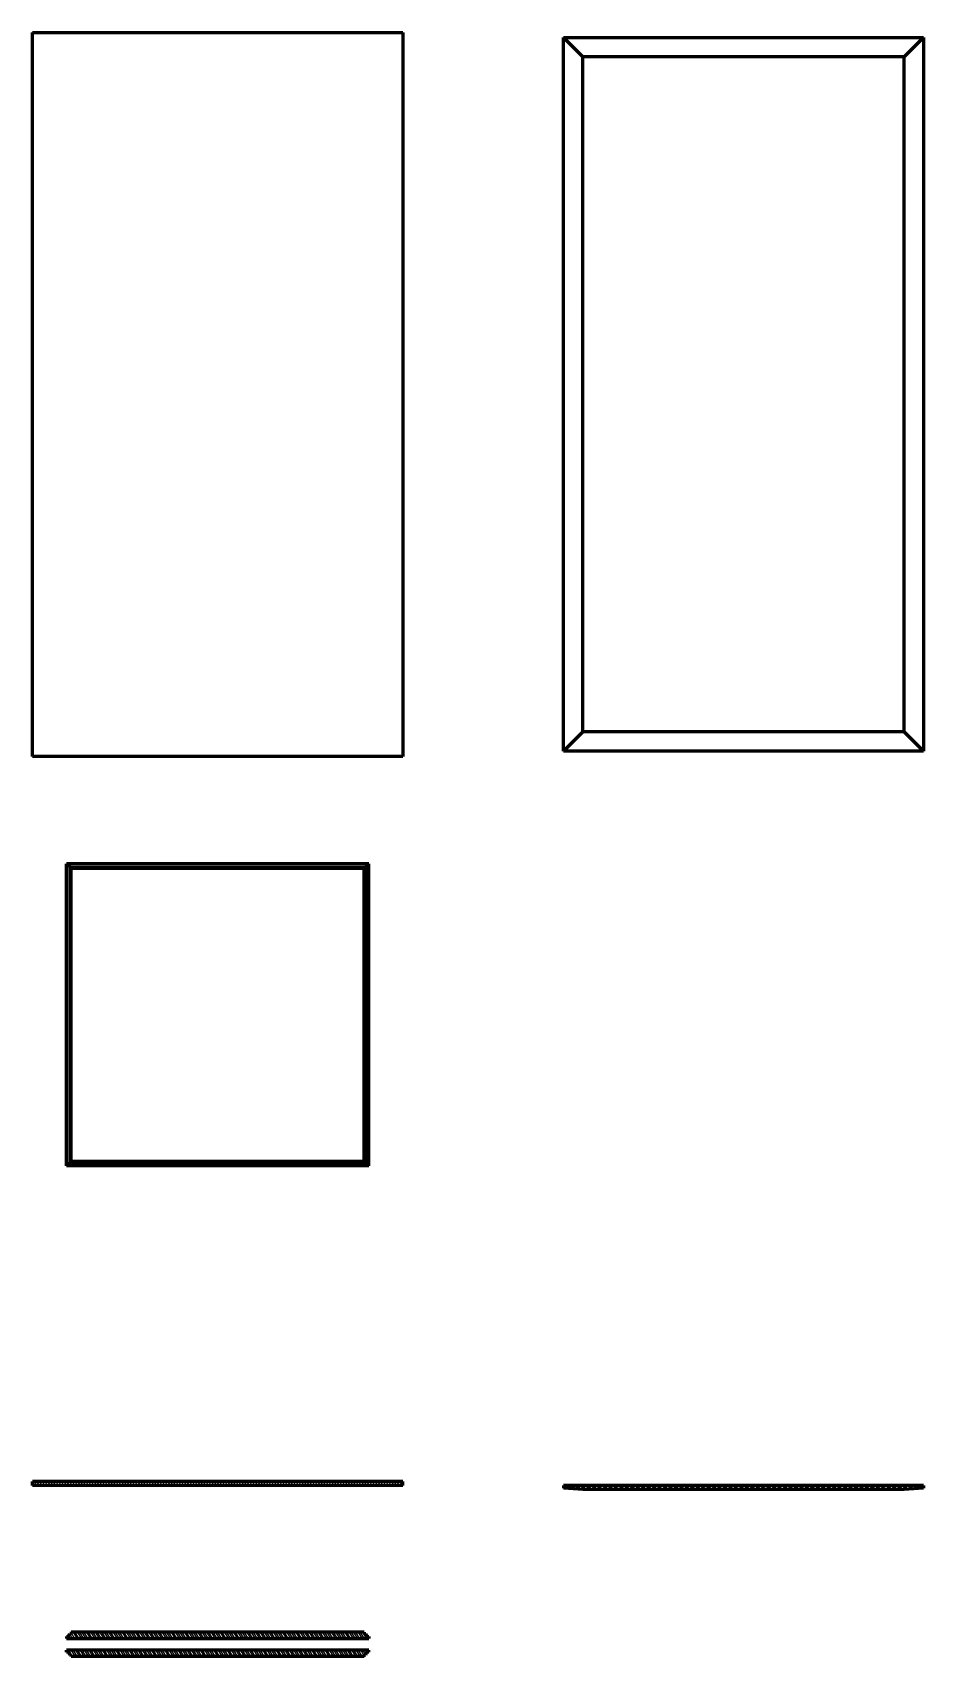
# Model space of a CAD drawing. Header units: inches. Extents: x -4554 to 14101, y -13650 to 2449.
# Drawn here: x 7256 to 8642, y -13338 to -10812 of the extents above; entities that cross this region are included whole.
import ezdxf

# ---------------------------------------------------------------- set-up
doc = ezdxf.new("R2010")
doc.units = ezdxf.units.IN
doc.layers.add('Слой1', color=7, linetype='Continuous')

# ---------------------------------------------------------------- blocks, each defined once
blk = doc.blocks.new('*B310')
at = {"layer": 'Слой1', "linetype": 'Continuous'}
for p, q in [((7309.3, -13307), (7311, -13310)), ((7314.5, -13310), (7312.1, -13305.9)), ((7313.9, -13303), (7317.9, -13310)), ((7321.4, -13310), (7316, -13300.7)), ((7319.1, -13300), (7324.9, -13310)), ((7328.3, -13310), (7322.5, -13300)), ((7326, -13300), (7331.8, -13310)), ((7335.2, -13310), (7329.5, -13300)), ((7332.9, -13300), (7338.7, -13310)), ((7342.2, -13310), (7336.4, -13300)), ((7339.9, -13300), (7345.6, -13310)), ((7349.1, -13310), (7343.3, -13300)), ((7346.8, -13300), (7352.6, -13310)), ((7356, -13310), (7350.3, -13300)), ((7353.7, -13300), (7359.5, -13310)), ((7363, -13310), (7357.2, -13300)), ((7360.7, -13300), (7366.4, -13310)), ((7369.9, -13310), (7364.1, -13300)), ((7367.6, -13300), (7373.4, -13310)), ((7376.8, -13310), (7371, -13300)), ((7374.5, -13300), (7380.3, -13310)), ((7383.7, -13310), (7378, -13300)), ((7381.4, -13300), (7387.2, -13310)), ((7390.7, -13310), (7384.9, -13300)), ((7388.4, -13300), (7394.1, -13310)), ((7397.6, -13310), (7391.8, -13300)), ((7395.3, -13300), (7401.1, -13310)), ((7404.5, -13310), (7398.8, -13300)), ((7402.2, -13300), (7408, -13310)), ((7411.5, -13310), (7405.7, -13300)), ((7409.1, -13300), (7414.9, -13310)), ((7418.4, -13310), (7412.6, -13300)), ((7416.1, -13300), (7421.9, -13310)), ((7425.3, -13310), (7419.5, -13300)), ((7423, -13300), (7428.8, -13310)), ((7432.2, -13310), (7426.5, -13300)), ((7429.9, -13300), (7435.7, -13310)), ((7439.2, -13310), (7433.4, -13300)), ((7436.9, -13300), (7442.6, -13310)), ((7446.1, -13310), (7440.3, -13300)), ((7443.8, -13300), (7449.6, -13310)), ((7453, -13310), (7447.3, -13300)), ((7450.7, -13300), (7456.5, -13310)), ((7460, -13310), (7454.2, -13300)), ((7457.6, -13300), (7463.4, -13310)), ((7466.9, -13310), (7461.1, -13300)), ((7464.6, -13300), (7470.3, -13310)), ((7473.8, -13310), (7468, -13300)), ((7471.5, -13300), (7477.3, -13310)), ((7480.7, -13310), (7475, -13300)), ((7478.4, -13300), (7484.2, -13310)), ((7487.7, -13310), (7481.9, -13300)), ((7485.4, -13300), (7491.1, -13310)), ((7494.6, -13310), (7488.8, -13300)), ((7492.3, -13300), (7498.1, -13310)), ((7501.5, -13310), (7495.8, -13300)), ((7499.2, -13300), (7505, -13310)), ((7508.5, -13310), (7502.7, -13300)), ((7506.1, -13300), (7511.9, -13310)), ((7515.4, -13310), (7509.6, -13300)), ((7513.1, -13300), (7518.8, -13310)), ((7522.3, -13310), (7516.5, -13300)), ((7520, -13300), (7525.8, -13310)), ((7529.2, -13310), (7523.5, -13300)), ((7526.9, -13300), (7532.7, -13310)), ((7536.2, -13310), (7530.4, -13300)), ((7533.9, -13300), (7539.6, -13310)), ((7543.1, -13310), (7537.3, -13300)), ((7540.8, -13300), (7546.6, -13310)), ((7550, -13310), (7544.2, -13300)), ((7547.7, -13300), (7553.5, -13310)), ((7557, -13310), (7551.2, -13300)), ((7554.6, -13300), (7560.4, -13310)), ((7563.9, -13310), (7558.1, -13300)), ((7561.6, -13300), (7567.3, -13310)), ((7570.8, -13310), (7565, -13300)), ((7568.5, -13300), (7574.3, -13310)), ((7577.7, -13310), (7572, -13300)), ((7575.4, -13300), (7581.2, -13310)), ((7584.7, -13310), (7578.9, -13300)), ((7582.4, -13300), (7588.1, -13310)), ((7591.6, -13310), (7585.8, -13300)), ((7589.3, -13300), (7595.1, -13310)), ((7598.5, -13310), (7592.7, -13300)), ((7596.2, -13300), (7602, -13310)), ((7605.4, -13310), (7599.7, -13300)), ((7603.1, -13300), (7608.9, -13310)), ((7612.4, -13310), (7606.6, -13300)), ((7610.1, -13300), (7615.8, -13310)), ((7619.3, -13310), (7613.5, -13300)), ((7617, -13300), (7622.8, -13310)), ((7626.2, -13310), (7620.5, -13300)), ((7623.9, -13300), (7629.7, -13310)), ((7633.2, -13310), (7627.4, -13300)), ((7630.9, -13300), (7636.6, -13310)), ((7640.1, -13310), (7634.3, -13300)), ((7637.8, -13300), (7643.6, -13310)), ((7647, -13310), (7641.2, -13300)), ((7644.7, -13300), (7650.5, -13310)), ((7653.9, -13310), (7648.2, -13300)), ((7651.6, -13300), (7657.4, -13310)), ((7660.9, -13310), (7655.1, -13300)), ((7658.6, -13300), (7664.3, -13310)), ((7667.8, -13310), (7662, -13300)), ((7665.5, -13300), (7671.3, -13310)), ((7674.7, -13310), (7669, -13300)), ((7672.4, -13300), (7678.2, -13310)), ((7681.7, -13310), (7675.9, -13300)), ((7679.3, -13300), (7685.1, -13310)), ((7688.6, -13310), (7682.8, -13300)), ((7686.3, -13300), (7692.1, -13310)), ((7695.5, -13310), (7689.7, -13300)), ((7693.2, -13300), (7699, -13310)), ((7702.4, -13310), (7696.7, -13300)), ((7700.1, -13300), (7705.9, -13310)), ((7709.4, -13310), (7703.6, -13300)), ((7707.1, -13300), (7712.8, -13310)), ((7716.3, -13310), (7710.5, -13300)), ((7714, -13300), (7719.8, -13310)), ((7723.2, -13310), (7717.5, -13300)), ((7720.9, -13300), (7726.7, -13310)), ((7730.2, -13310), (7724.4, -13300)), ((7727.8, -13300), (7733.6, -13310)), ((7737.1, -13310), (7731.3, -13300)), ((7734.8, -13300), (7740.5, -13310)), ((7744, -13310), (7738.2, -13300)), ((7741.7, -13300), (7747.5, -13310)), ((7750.9, -13310), (7745.2, -13300)), ((7748.6, -13300), (7754.4, -13310)), ((7757.9, -13310), (7752.1, -13300)), ((7755.6, -13300), (7761.3, -13310)), ((7764.8, -13310), (7759, -13300)), ((7762.5, -13300), (7768.3, -13310)), ((7771.7, -13310), (7766, -13300)), ((7769.4, -13300), (7775.2, -13310)), ((7778.7, -13310), (7776.6, -13306.4))]:
    blk.add_line(p, q, dxfattribs=at)
blk = doc.blocks.new('*B311')
at = {"layer": 'Слой1', "linetype": 'Continuous'}
for p, q in [((7309.3, -13328), (7311.3, -13331.6)), ((7318.5, -13338), (7312.7, -13328)), ((7316.2, -13328), (7322, -13338)), ((7325.4, -13338), (7319.7, -13328)), ((7323.1, -13328), (7328.9, -13338)), ((7332.4, -13338), (7326.6, -13328)), ((7330.1, -13328), (7335.8, -13338)), ((7339.3, -13338), (7333.5, -13328)), ((7337, -13328), (7342.8, -13338)), ((7346.2, -13338), (7340.4, -13328)), ((7343.9, -13328), (7349.7, -13338)), ((7353.1, -13338), (7347.4, -13328)), ((7350.8, -13328), (7356.6, -13338)), ((7360.1, -13338), (7354.3, -13328)), ((7357.8, -13328), (7363.5, -13338)), ((7367, -13338), (7361.2, -13328)), ((7364.7, -13328), (7370.5, -13338)), ((7373.9, -13338), (7368.2, -13328)), ((7371.6, -13328), (7377.4, -13338)), ((7380.9, -13338), (7375.1, -13328)), ((7378.5, -13328), (7384.3, -13338)), ((7387.8, -13338), (7382, -13328)), ((7385.5, -13328), (7391.3, -13338)), ((7394.7, -13338), (7388.9, -13328)), ((7392.4, -13328), (7398.2, -13338)), ((7401.6, -13338), (7395.9, -13328)), ((7399.3, -13328), (7405.1, -13338)), ((7408.6, -13338), (7402.8, -13328)), ((7406.3, -13328), (7412, -13338)), ((7415.5, -13338), (7409.7, -13328)), ((7413.2, -13328), (7419, -13338)), ((7422.4, -13338), (7416.7, -13328)), ((7420.1, -13328), (7425.9, -13338)), ((7429.4, -13338), (7423.6, -13328)), ((7427, -13328), (7432.8, -13338)), ((7436.3, -13338), (7430.5, -13328)), ((7434, -13328), (7439.7, -13338)), ((7443.2, -13338), (7437.4, -13328)), ((7440.9, -13328), (7446.7, -13338)), ((7450.1, -13338), (7444.4, -13328)), ((7447.8, -13328), (7453.6, -13338)), ((7457.1, -13338), (7451.3, -13328)), ((7454.8, -13328), (7460.5, -13338)), ((7464, -13338), (7458.2, -13328)), ((7461.7, -13328), (7467.5, -13338)), ((7470.9, -13338), (7465.2, -13328)), ((7468.6, -13328), (7474.4, -13338)), ((7477.9, -13338), (7472.1, -13328)), ((7475.5, -13328), (7481.3, -13338)), ((7484.8, -13338), (7479, -13328)), ((7482.5, -13328), (7488.2, -13338)), ((7491.7, -13338), (7485.9, -13328)), ((7489.4, -13328), (7495.2, -13338)), ((7498.6, -13338), (7492.9, -13328)), ((7496.3, -13328), (7502.1, -13338)), ((7505.6, -13338), (7499.8, -13328)), ((7503.3, -13328), (7509, -13338)), ((7512.5, -13338), (7506.7, -13328)), ((7510.2, -13328), (7516, -13338)), ((7519.4, -13338), (7513.6, -13328)), ((7517.1, -13328), (7522.9, -13338)), ((7526.4, -13338), (7520.6, -13328)), ((7524, -13328), (7529.8, -13338)), ((7533.3, -13338), (7527.5, -13328)), ((7531, -13328), (7536.7, -13338)), ((7540.2, -13338), (7534.4, -13328)), ((7537.9, -13328), (7543.7, -13338)), ((7547.1, -13338), (7541.4, -13328)), ((7544.8, -13328), (7550.6, -13338)), ((7554.1, -13338), (7548.3, -13328)), ((7551.8, -13328), (7557.5, -13338)), ((7561, -13338), (7555.2, -13328)), ((7558.7, -13328), (7564.5, -13338)), ((7567.9, -13338), (7562.1, -13328)), ((7565.6, -13328), (7571.4, -13338)), ((7574.8, -13338), (7569.1, -13328)), ((7572.5, -13328), (7578.3, -13338)), ((7581.8, -13338), (7576, -13328)), ((7579.5, -13328), (7585.2, -13338)), ((7588.7, -13338), (7582.9, -13328)), ((7586.4, -13328), (7592.2, -13338)), ((7595.6, -13338), (7589.9, -13328)), ((7593.3, -13328), (7599.1, -13338)), ((7602.6, -13338), (7596.8, -13328)), ((7600.3, -13328), (7606, -13338)), ((7609.5, -13338), (7603.7, -13328)), ((7607.2, -13328), (7613, -13338)), ((7616.4, -13338), (7610.6, -13328)), ((7614.1, -13328), (7619.9, -13338)), ((7623.3, -13338), (7617.6, -13328)), ((7621, -13328), (7626.8, -13338)), ((7630.3, -13338), (7624.5, -13328)), ((7628, -13328), (7633.7, -13338)), ((7637.2, -13338), (7631.4, -13328)), ((7634.9, -13328), (7640.7, -13338)), ((7644.1, -13338), (7638.4, -13328)), ((7641.8, -13328), (7647.6, -13338)), ((7651.1, -13338), (7645.3, -13328)), ((7648.7, -13328), (7654.5, -13338)), ((7658, -13338), (7652.2, -13328)), ((7655.7, -13328), (7661.5, -13338)), ((7664.9, -13338), (7659.1, -13328)), ((7662.6, -13328), (7668.4, -13338)), ((7671.8, -13338), (7666.1, -13328)), ((7669.5, -13328), (7675.3, -13338)), ((7678.8, -13338), (7673, -13328)), ((7676.5, -13328), (7682.2, -13338)), ((7685.7, -13338), (7679.9, -13328)), ((7683.4, -13328), (7689.2, -13338)), ((7692.6, -13338), (7686.9, -13328)), ((7690.3, -13328), (7696.1, -13338)), ((7699.6, -13338), (7693.8, -13328)), ((7697.2, -13328), (7703, -13338)), ((7706.5, -13338), (7700.7, -13328)), ((7704.2, -13328), (7709.9, -13338)), ((7713.4, -13338), (7707.6, -13328)), ((7711.1, -13328), (7716.9, -13338)), ((7720.3, -13338), (7714.6, -13328)), ((7718, -13328), (7723.8, -13338)), ((7727.3, -13338), (7721.5, -13328)), ((7725, -13328), (7730.7, -13338)), ((7734.2, -13338), (7728.4, -13328)), ((7731.9, -13328), (7737.7, -13338)), ((7741.1, -13338), (7735.4, -13328)), ((7738.8, -13328), (7744.6, -13338)), ((7748.1, -13338), (7742.3, -13328)), ((7745.7, -13328), (7751.5, -13338)), ((7755, -13338), (7749.2, -13328)), ((7752.7, -13328), (7758.4, -13338)), ((7761.9, -13338), (7756.1, -13328)), ((7759.6, -13328), (7765.4, -13338)), ((7768.8, -13338), (7763.1, -13328)), ((7766.5, -13328), (7772, -13337.4)), ((7774.1, -13335.1), (7770, -13328)), ((7773.5, -13328), (7775.8, -13332.1)), ((7778.7, -13331), (7776.9, -13328))]:
    blk.add_line(p, q, dxfattribs=at)
blk = doc.blocks.new('*B312')
at = {"layer": 'Слой1', "linetype": 'Continuous'}
for p, q in [((7256, -13068.9), (7258.9, -13066)), ((7263.1, -13066), (7257.1, -13072)), ((7261.4, -13072), (7267.4, -13066)), ((7271.6, -13066), (7265.6, -13072)), ((7269.9, -13072), (7275.9, -13066)), ((7280.1, -13066), (7274.1, -13072)), ((7278.3, -13072), (7284.3, -13066)), ((7288.6, -13066), (7282.6, -13072)), ((7286.8, -13072), (7292.8, -13066)), ((7297.1, -13066), (7291.1, -13072)), ((7295.3, -13072), (7301.3, -13066)), ((7305.5, -13066), (7299.5, -13072)), ((7303.8, -13072), (7309.8, -13066)), ((7314, -13066), (7308, -13072)), ((7312.3, -13072), (7318.3, -13066)), ((7322.5, -13066), (7316.5, -13072)), ((7320.8, -13072), (7326.8, -13066)), ((7331, -13066), (7325, -13072)), ((7329.2, -13072), (7335.2, -13066)), ((7339.5, -13066), (7333.5, -13072)), ((7337.7, -13072), (7343.7, -13066)), ((7348, -13066), (7342, -13072)), ((7346.2, -13072), (7352.2, -13066)), ((7356.5, -13066), (7350.5, -13072)), ((7354.7, -13072), (7360.7, -13066)), ((7364.9, -13066), (7358.9, -13072)), ((7363.2, -13072), (7369.2, -13066)), ((7373.4, -13066), (7367.4, -13072)), ((7371.7, -13072), (7377.7, -13066)), ((7381.9, -13066), (7375.9, -13072)), ((7380.2, -13072), (7386.2, -13066)), ((7390.4, -13066), (7384.4, -13072)), ((7388.6, -13072), (7394.6, -13066)), ((7398.9, -13066), (7392.9, -13072)), ((7397.1, -13072), (7403.1, -13066)), ((7407.4, -13066), (7401.4, -13072)), ((7405.6, -13072), (7411.6, -13066)), ((7415.9, -13066), (7409.9, -13072)), ((7414.1, -13072), (7420.1, -13066)), ((7424.3, -13066), (7418.3, -13072)), ((7422.6, -13072), (7428.6, -13066)), ((7432.8, -13066), (7426.8, -13072)), ((7431.1, -13072), (7437.1, -13066)), ((7441.3, -13066), (7435.3, -13072)), ((7439.6, -13072), (7445.6, -13066)), ((7449.8, -13066), (7443.8, -13072)), ((7448, -13072), (7454, -13066)), ((7458.3, -13066), (7452.3, -13072)), ((7456.5, -13072), (7462.5, -13066)), ((7466.8, -13066), (7460.8, -13072)), ((7465, -13072), (7471, -13066)), ((7475.3, -13066), (7469.3, -13072)), ((7473.5, -13072), (7479.5, -13066)), ((7483.7, -13066), (7477.7, -13072)), ((7482, -13072), (7488, -13066)), ((7492.2, -13066), (7486.2, -13072)), ((7490.5, -13072), (7496.5, -13066)), ((7500.7, -13066), (7494.7, -13072)), ((7499, -13072), (7505, -13066)), ((7509.2, -13066), (7503.2, -13072)), ((7507.4, -13072), (7513.4, -13066)), ((7517.7, -13066), (7511.7, -13072)), ((7515.9, -13072), (7521.9, -13066)), ((7526.2, -13066), (7520.2, -13072)), ((7524.4, -13072), (7530.4, -13066)), ((7534.7, -13066), (7528.7, -13072)), ((7532.9, -13072), (7538.9, -13066)), ((7543.1, -13066), (7537.1, -13072)), ((7541.4, -13072), (7547.4, -13066)), ((7551.6, -13066), (7545.6, -13072)), ((7549.9, -13072), (7555.9, -13066)), ((7560.1, -13066), (7554.1, -13072)), ((7558.3, -13072), (7564.3, -13066)), ((7568.6, -13066), (7562.6, -13072)), ((7566.8, -13072), (7572.8, -13066)), ((7577.1, -13066), (7571.1, -13072)), ((7575.3, -13072), (7581.3, -13066)), ((7585.6, -13066), (7579.6, -13072)), ((7583.8, -13072), (7589.8, -13066)), ((7594, -13066), (7588, -13072)), ((7592.3, -13072), (7598.3, -13066)), ((7602.5, -13066), (7596.5, -13072)), ((7600.8, -13072), (7606.8, -13066)), ((7611, -13066), (7605, -13072)), ((7609.3, -13072), (7615.3, -13066)), ((7619.5, -13066), (7613.5, -13072)), ((7617.7, -13072), (7623.7, -13066)), ((7628, -13066), (7622, -13072)), ((7626.2, -13072), (7632.2, -13066)), ((7636.5, -13066), (7630.5, -13072)), ((7634.7, -13072), (7640.7, -13066)), ((7645, -13066), (7639, -13072)), ((7643.2, -13072), (7649.2, -13066)), ((7653.4, -13066), (7647.4, -13072)), ((7651.7, -13072), (7657.7, -13066)), ((7661.9, -13066), (7655.9, -13072)), ((7660.2, -13072), (7666.2, -13066)), ((7670.4, -13066), (7664.4, -13072)), ((7668.7, -13072), (7674.7, -13066)), ((7678.9, -13066), (7672.9, -13072)), ((7677.1, -13072), (7683.1, -13066)), ((7687.4, -13066), (7681.4, -13072)), ((7685.6, -13072), (7691.6, -13066)), ((7695.9, -13066), (7689.9, -13072)), ((7694.1, -13072), (7700.1, -13066)), ((7704.4, -13066), (7698.4, -13072)), ((7702.6, -13072), (7708.6, -13066)), ((7712.8, -13066), (7706.8, -13072)), ((7711.1, -13072), (7717.1, -13066)), ((7721.3, -13066), (7715.3, -13072)), ((7719.6, -13072), (7725.6, -13066)), ((7729.8, -13066), (7723.8, -13072)), ((7728.1, -13072), (7734.1, -13066)), ((7738.3, -13066), (7732.3, -13072)), ((7736.5, -13072), (7742.5, -13066)), ((7746.8, -13066), (7740.8, -13072)), ((7745, -13072), (7751, -13066)), ((7755.3, -13066), (7749.3, -13072)), ((7753.5, -13072), (7759.5, -13066)), ((7763.8, -13066), (7757.8, -13072)), ((7762, -13072), (7768, -13066)), ((7772.2, -13066), (7766.2, -13072)), ((7770.5, -13072), (7776.5, -13066)), ((7780.7, -13066), (7774.7, -13072)), ((7779, -13072), (7785, -13066)), ((7789.2, -13066), (7783.2, -13072)), ((7787.5, -13072), (7793.5, -13066)), ((7797.7, -13066), (7791.7, -13072)), ((7795.9, -13072), (7801.9, -13066)), ((7806.2, -13066), (7800.2, -13072)), ((7804.4, -13072), (7810.4, -13066)), ((7814.7, -13066), (7808.7, -13072)), ((7812.9, -13072), (7818.9, -13066)), ((7823.2, -13066), (7817.2, -13072)), ((7821.4, -13072), (7827.4, -13066)), ((7831.6, -13066), (7825.6, -13072)), ((7829.9, -13072), (7832, -13069.9))]:
    blk.add_line(p, q, dxfattribs=at)
blk = doc.blocks.new('*B313')
at = {"layer": 'Слой1', "linetype": 'Continuous'}
for p, q in [((8088.1, -13072), (8084.6, -13075.5)), ((8086.7, -13072), (8084.6, -13074.1)), ((8088.1, -13073.4), (8086, -13075.5)), ((8087.9, -13076.4), (8091.5, -13072.9)), ((8087.9, -13075), (8090.1, -13072.9)), ((8089.4, -13076.4), (8091.5, -13074.3)), ((8096.6, -13072), (8093, -13075.5)), ((8095.2, -13072), (8093, -13074.1)), ((8096.6, -13073.4), (8094.5, -13075.5)), ((8095.9, -13076.9), (8099.4, -13073.4)), ((8095.9, -13075.5), (8098, -13073.4)), ((8097.3, -13076.9), (8099.4, -13074.8)), ((8105.1, -13072), (8101.5, -13075.5)), ((8103.6, -13072), (8101.5, -13074.1)), ((8105.1, -13073.4), (8102.9, -13075.5)), ((8103.8, -13077.5), (8107.4, -13073.9)), ((8103.8, -13076), (8106, -13073.9)), ((8105.3, -13077.5), (8107.4, -13075.3)), ((8113.5, -13072), (8110, -13075.5)), ((8112.1, -13072), (8110, -13074.1)), ((8113.5, -13073.4), (8111.4, -13075.5)), ((8111.8, -13078), (8115.3, -13074.5)), ((8111.8, -13076.6), (8113.9, -13074.5)), ((8113.2, -13078), (8115.3, -13075.9)), ((8122, -13072), (8118.5, -13075.5)), ((8120.6, -13072), (8118.5, -13074.1)), ((8122, -13073.4), (8119.9, -13075.5)), ((8120.3, -13078), (8123.8, -13074.5)), ((8120.3, -13076.6), (8122.4, -13074.5)), ((8121.7, -13078), (8123.8, -13075.9)), ((8130.5, -13072), (8127, -13075.5)), ((8129.1, -13072), (8127, -13074.1)), ((8130.5, -13073.4), (8128.4, -13075.5)), ((8128.8, -13078), (8132.3, -13074.5)), ((8128.8, -13076.6), (8130.9, -13074.5)), ((8130.2, -13078), (8132.3, -13075.9)), ((8139, -13072), (8135.5, -13075.5)), ((8137.6, -13072), (8135.5, -13074.1)), ((8139, -13073.4), (8136.9, -13075.5)), ((8137.2, -13078), (8140.8, -13074.5)), ((8137.2, -13076.6), (8139.4, -13074.5)), ((8138.7, -13078), (8140.8, -13075.9)), ((8147.5, -13072), (8144, -13075.5)), ((8146.1, -13072), (8144, -13074.1)), ((8147.5, -13073.4), (8145.4, -13075.5)), ((8145.7, -13078), (8149.3, -13074.5)), ((8145.7, -13076.6), (8147.9, -13074.5)), ((8147.1, -13078), (8149.3, -13075.9)), ((8156, -13072), (8152.4, -13075.5)), ((8154.6, -13072), (8152.4, -13074.1)), ((8156, -13073.4), (8153.9, -13075.5)), ((8154.2, -13078), (8157.8, -13074.5)), ((8154.2, -13076.6), (8156.3, -13074.5)), ((8155.6, -13078), (8157.8, -13075.9)), ((8164.5, -13072), (8160.9, -13075.5)), ((8163, -13072), (8160.9, -13074.1)), ((8164.5, -13073.4), (8162.3, -13075.5)), ((8162.7, -13078), (8166.2, -13074.5)), ((8162.7, -13076.6), (8164.8, -13074.5)), ((8164.1, -13078), (8166.2, -13075.9)), ((8172.9, -13072), (8169.4, -13075.5)), ((8171.5, -13072), (8169.4, -13074.1)), ((8172.9, -13073.4), (8170.8, -13075.5)), ((8171.2, -13078), (8174.7, -13074.5)), ((8171.2, -13076.6), (8173.3, -13074.5)), ((8172.6, -13078), (8174.7, -13075.9)), ((8181.4, -13072), (8177.9, -13075.5)), ((8180, -13072), (8177.9, -13074.1)), ((8181.4, -13073.4), (8179.3, -13075.5)), ((8179.7, -13078), (8183.2, -13074.5)), ((8179.7, -13076.6), (8181.8, -13074.5)), ((8181.1, -13078), (8183.2, -13075.9)), ((8189.9, -13072), (8186.4, -13075.5)), ((8188.5, -13072), (8186.4, -13074.1)), ((8189.9, -13073.4), (8187.8, -13075.5)), ((8188.2, -13078), (8191.7, -13074.5)), ((8188.2, -13076.6), (8190.3, -13074.5)), ((8189.6, -13078), (8191.7, -13075.9)), ((8198.4, -13072), (8194.9, -13075.5)), ((8197, -13072), (8194.9, -13074.1)), ((8198.4, -13073.4), (8196.3, -13075.5)), ((8196.6, -13078), (8200.2, -13074.5)), ((8196.6, -13076.6), (8198.8, -13074.5)), ((8198.1, -13078), (8200.2, -13075.9)), ((8206.9, -13072), (8203.4, -13075.5)), ((8205.5, -13072), (8203.4, -13074.1)), ((8206.9, -13073.4), (8204.8, -13075.5)), ((8205.1, -13078), (8208.7, -13074.5)), ((8205.1, -13076.6), (8207.3, -13074.5)), ((8206.5, -13078), (8208.7, -13075.9)), ((8215.4, -13072), (8211.8, -13075.5)), ((8214, -13072), (8211.8, -13074.1)), ((8215.4, -13073.4), (8213.3, -13075.5)), ((8213.6, -13078), (8217.2, -13074.5)), ((8213.6, -13076.6), (8215.7, -13074.5)), ((8215, -13078), (8217.2, -13075.9)), ((8223.9, -13072), (8220.3, -13075.5)), ((8222.4, -13072), (8220.3, -13074.1)), ((8223.9, -13073.4), (8221.7, -13075.5)), ((8222.1, -13078), (8225.6, -13074.5)), ((8222.1, -13076.6), (8224.2, -13074.5)), ((8223.5, -13078), (8225.6, -13075.9)), ((8232.3, -13072), (8228.8, -13075.5)), ((8230.9, -13072), (8228.8, -13074.1)), ((8232.3, -13073.4), (8230.2, -13075.5)), ((8230.6, -13078), (8234.1, -13074.5)), ((8230.6, -13076.6), (8232.7, -13074.5)), ((8232, -13078), (8234.1, -13075.9)), ((8240.8, -13072), (8237.3, -13075.5)), ((8239.4, -13072), (8237.3, -13074.1)), ((8240.8, -13073.4), (8238.7, -13075.5)), ((8239.1, -13078), (8242.6, -13074.5)), ((8239.1, -13076.6), (8241.2, -13074.5)), ((8240.5, -13078), (8242.6, -13075.9)), ((8249.3, -13072), (8245.8, -13075.5)), ((8247.9, -13072), (8245.8, -13074.1)), ((8249.3, -13073.4), (8247.2, -13075.5)), ((8247.6, -13078), (8251.1, -13074.5)), ((8247.6, -13076.6), (8249.7, -13074.5)), ((8249, -13078), (8251.1, -13075.9)), ((8257.8, -13072), (8254.3, -13075.5)), ((8256.4, -13072), (8254.3, -13074.1)), ((8257.8, -13073.4), (8255.7, -13075.5)), ((8256, -13078), (8259.6, -13074.5)), ((8256, -13076.6), (8258.2, -13074.5)), ((8257.5, -13078), (8259.6, -13075.9)), ((8266.3, -13072), (8262.7, -13075.5)), ((8264.9, -13072), (8262.7, -13074.1)), ((8266.3, -13073.4), (8264.2, -13075.5)), ((8264.5, -13078), (8268.1, -13074.5)), ((8264.5, -13076.6), (8266.6, -13074.5)), ((8265.9, -13078), (8268.1, -13075.9)), ((8274.8, -13072), (8271.2, -13075.5)), ((8273.4, -13072), (8271.2, -13074.1)), ((8274.8, -13073.4), (8272.6, -13075.5)), ((8273, -13078), (8276.5, -13074.5)), ((8273, -13076.6), (8275.1, -13074.5)), ((8274.4, -13078), (8276.5, -13075.9)), ((8283.3, -13072), (8279.7, -13075.5)), ((8281.8, -13072), (8279.7, -13074.1)), ((8283.3, -13073.4), (8281.1, -13075.5)), ((8281.5, -13078), (8285, -13074.5)), ((8281.5, -13076.6), (8283.6, -13074.5)), ((8282.9, -13078), (8285, -13075.9)), ((8291.7, -13072), (8288.2, -13075.5)), ((8290.3, -13072), (8288.2, -13074.1)), ((8291.7, -13073.4), (8289.6, -13075.5)), ((8290, -13078), (8293.5, -13074.5)), ((8290, -13076.6), (8292.1, -13074.5)), ((8291.4, -13078), (8293.5, -13075.9)), ((8300.2, -13072), (8296.7, -13075.5)), ((8298.8, -13072), (8296.7, -13074.1)), ((8300.2, -13073.4), (8298.1, -13075.5)), ((8298.5, -13078), (8302, -13074.5)), ((8298.5, -13076.6), (8300.6, -13074.5)), ((8299.9, -13078), (8302, -13075.9)), ((8308.7, -13072), (8305.2, -13075.5)), ((8307.3, -13072), (8305.2, -13074.1)), ((8308.7, -13073.4), (8306.6, -13075.5)), ((8307, -13078), (8310.5, -13074.5)), ((8307, -13076.6), (8309.1, -13074.5)), ((8308.4, -13078), (8310.5, -13075.9)), ((8317.2, -13072), (8313.7, -13075.5)), ((8315.8, -13072), (8313.7, -13074.1)), ((8317.2, -13073.4), (8315.1, -13075.5)), ((8315.4, -13078), (8319, -13074.5)), ((8315.4, -13076.6), (8317.6, -13074.5)), ((8316.9, -13078), (8319, -13075.9)), ((8325.7, -13072), (8322.1, -13075.5)), ((8324.3, -13072), (8322.1, -13074.1)), ((8325.7, -13073.4), (8323.6, -13075.5)), ((8323.9, -13078), (8327.5, -13074.5)), ((8323.9, -13076.6), (8326, -13074.5)), ((8325.3, -13078), (8327.5, -13075.9)), ((8334.2, -13072), (8330.6, -13075.5)), ((8332.8, -13072), (8330.6, -13074.1)), ((8334.2, -13073.4), (8332, -13075.5)), ((8332.4, -13078), (8335.9, -13074.5)), ((8332.4, -13076.6), (8334.5, -13074.5)), ((8333.8, -13078), (8335.9, -13075.9)), ((8342.7, -13072), (8339.1, -13075.5)), ((8341.2, -13072), (8339.1, -13074.1)), ((8342.7, -13073.4), (8340.5, -13075.5)), ((8340.9, -13078), (8344.4, -13074.5)), ((8340.9, -13076.6), (8343, -13074.5)), ((8342.3, -13078), (8344.4, -13075.9)), ((8351.1, -13072), (8347.6, -13075.5)), ((8349.7, -13072), (8347.6, -13074.1)), ((8351.1, -13073.4), (8349, -13075.5)), ((8349.4, -13078), (8352.9, -13074.5)), ((8349.4, -13076.6), (8351.5, -13074.5)), ((8350.8, -13078), (8352.9, -13075.9)), ((8359.6, -13072), (8356.1, -13075.5)), ((8358.2, -13072), (8356.1, -13074.1)), ((8359.6, -13073.4), (8357.5, -13075.5)), ((8357.9, -13078), (8361.4, -13074.5)), ((8357.9, -13076.6), (8360, -13074.5)), ((8359.3, -13078), (8361.4, -13075.9)), ((8368.1, -13072), (8364.6, -13075.5)), ((8366.7, -13072), (8364.6, -13074.1)), ((8368.1, -13073.4), (8366, -13075.5)), ((8366.3, -13078), (8369.9, -13074.5)), ((8366.3, -13076.6), (8368.5, -13074.5)), ((8367.8, -13078), (8369.9, -13075.9)), ((8376.6, -13072), (8373.1, -13075.5)), ((8375.2, -13072), (8373.1, -13074.1)), ((8376.6, -13073.4), (8374.5, -13075.5)), ((8374.8, -13078), (8378.4, -13074.5)), ((8374.8, -13076.6), (8377, -13074.5)), ((8376.2, -13078), (8378.4, -13075.9)), ((8385.1, -13072), (8381.5, -13075.5)), ((8383.7, -13072), (8381.5, -13074.1)), ((8385.1, -13073.4), (8383, -13075.5)), ((8383.3, -13078), (8386.9, -13074.5)), ((8383.3, -13076.6), (8385.4, -13074.5)), ((8384.7, -13078), (8386.9, -13075.9)), ((8393.6, -13072), (8390, -13075.5)), ((8392.1, -13072), (8390, -13074.1)), ((8393.6, -13073.4), (8391.4, -13075.5)), ((8391.8, -13078), (8395.3, -13074.5)), ((8391.8, -13076.6), (8393.9, -13074.5)), ((8393.2, -13078), (8395.3, -13075.9)), ((8402, -13072), (8398.5, -13075.5)), ((8400.6, -13072), (8398.5, -13074.1)), ((8402, -13073.4), (8399.9, -13075.5)), ((8400.3, -13078), (8403.8, -13074.5)), ((8400.3, -13076.6), (8402.4, -13074.5)), ((8401.7, -13078), (8403.8, -13075.9)), ((8410.5, -13072), (8407, -13075.5)), ((8409.1, -13072), (8407, -13074.1)), ((8410.5, -13073.4), (8408.4, -13075.5)), ((8408.8, -13078), (8412.3, -13074.5)), ((8408.8, -13076.6), (8410.9, -13074.5)), ((8410.2, -13078), (8412.3, -13075.9)), ((8419, -13072), (8415.5, -13075.5)), ((8417.6, -13072), (8415.5, -13074.1)), ((8419, -13073.4), (8416.9, -13075.5)), ((8417.3, -13078), (8420.8, -13074.5)), ((8417.3, -13076.6), (8419.4, -13074.5)), ((8418.7, -13078), (8420.8, -13075.9)), ((8427.5, -13072), (8424, -13075.5)), ((8426.1, -13072), (8424, -13074.1)), ((8427.5, -13073.4), (8425.4, -13075.5)), ((8425.7, -13078), (8429.3, -13074.5)), ((8425.7, -13076.6), (8427.9, -13074.5)), ((8427.2, -13078), (8429.3, -13075.9)), ((8436, -13072), (8432.5, -13075.5)), ((8434.6, -13072), (8432.5, -13074.1)), ((8436, -13073.4), (8433.9, -13075.5)), ((8434.2, -13078), (8437.8, -13074.5)), ((8434.2, -13076.6), (8436.4, -13074.5)), ((8435.6, -13078), (8437.8, -13075.9)), ((8444.5, -13072), (8440.9, -13075.5)), ((8443.1, -13072), (8440.9, -13074.1)), ((8444.5, -13073.4), (8442.4, -13075.5)), ((8442.7, -13078), (8446.3, -13074.5)), ((8442.7, -13076.6), (8444.8, -13074.5)), ((8444.1, -13078), (8446.3, -13075.9)), ((8453, -13072), (8449.4, -13075.5)), ((8451.5, -13072), (8449.4, -13074.1)), ((8453, -13073.4), (8450.8, -13075.5)), ((8451.2, -13078), (8454.7, -13074.5)), ((8451.2, -13076.6), (8453.3, -13074.5)), ((8452.6, -13078), (8454.7, -13075.9)), ((8461.4, -13072), (8457.9, -13075.5)), ((8460, -13072), (8457.9, -13074.1)), ((8461.4, -13073.4), (8459.3, -13075.5)), ((8459.7, -13078), (8463.2, -13074.5)), ((8459.7, -13076.6), (8461.8, -13074.5)), ((8461.1, -13078), (8463.2, -13075.9)), ((8469.9, -13072), (8466.4, -13075.5)), ((8468.5, -13072), (8466.4, -13074.1)), ((8469.9, -13073.4), (8467.8, -13075.5)), ((8468.2, -13078), (8471.7, -13074.5)), ((8468.2, -13076.6), (8470.3, -13074.5)), ((8469.6, -13078), (8471.7, -13075.9)), ((8478.4, -13072), (8474.9, -13075.5)), ((8477, -13072), (8474.9, -13074.1)), ((8478.4, -13073.4), (8476.3, -13075.5)), ((8476.7, -13078), (8480.2, -13074.5)), ((8476.7, -13076.6), (8478.8, -13074.5)), ((8478.1, -13078), (8480.2, -13075.9)), ((8486.9, -13072), (8483.4, -13075.5)), ((8485.5, -13072), (8483.4, -13074.1)), ((8486.9, -13073.4), (8484.8, -13075.5)), ((8485.1, -13078), (8488.7, -13074.5)), ((8485.1, -13076.6), (8487.3, -13074.5)), ((8486.6, -13078), (8488.7, -13075.9)), ((8495.4, -13072), (8491.9, -13075.5)), ((8494, -13072), (8491.9, -13074.1)), ((8495.4, -13073.4), (8493.3, -13075.5)), ((8493.6, -13078), (8497.2, -13074.5)), ((8493.6, -13076.6), (8495.8, -13074.5)), ((8495, -13078), (8497.2, -13075.9)), ((8503.9, -13072), (8500.3, -13075.5)), ((8502.5, -13072), (8500.3, -13074.1)), ((8503.9, -13073.4), (8501.8, -13075.5)), ((8502.1, -13078), (8505.6, -13074.5)), ((8502.1, -13076.6), (8504.2, -13074.5)), ((8503.5, -13078), (8505.6, -13075.9)), ((8512.4, -13072), (8508.8, -13075.5)), ((8510.9, -13072), (8508.8, -13074.1)), ((8512.4, -13073.4), (8510.2, -13075.5)), ((8510.6, -13078), (8514.1, -13074.5)), ((8510.6, -13076.6), (8512.7, -13074.5)), ((8512, -13078), (8514.1, -13075.9)), ((8520.8, -13072), (8517.3, -13075.5)), ((8519.4, -13072), (8517.3, -13074.1)), ((8520.8, -13073.4), (8518.7, -13075.5)), ((8519.1, -13078), (8522.6, -13074.5)), ((8519.1, -13076.6), (8521.2, -13074.5)), ((8520.5, -13078), (8522.6, -13075.9)), ((8529.3, -13072), (8525.8, -13075.5)), ((8527.9, -13072), (8525.8, -13074.1)), ((8529.3, -13073.4), (8527.2, -13075.5)), ((8527.6, -13078), (8531.1, -13074.5)), ((8527.6, -13076.6), (8529.7, -13074.5)), ((8529, -13078), (8531.1, -13075.9)), ((8537.8, -13072), (8534.3, -13075.5)), ((8536.4, -13072), (8534.3, -13074.1)), ((8537.8, -13073.4), (8535.7, -13075.5)), ((8536.1, -13078), (8539.6, -13074.5)), ((8536.1, -13076.6), (8538.2, -13074.5)), ((8537.5, -13078), (8539.6, -13075.9)), ((8546.3, -13072), (8542.8, -13075.5)), ((8544.9, -13072), (8542.8, -13074.1)), ((8546.3, -13073.4), (8544.2, -13075.5)), ((8544.5, -13078), (8548.1, -13074.5)), ((8544.5, -13076.6), (8546.7, -13074.5)), ((8546, -13078), (8548.1, -13075.9)), ((8554.8, -13072), (8551.2, -13075.5)), ((8553.4, -13072), (8551.2, -13074.1)), ((8554.8, -13073.4), (8552.7, -13075.5)), ((8553, -13078), (8556.6, -13074.5)), ((8553, -13076.6), (8555.1, -13074.5)), ((8554.4, -13078), (8556.6, -13075.9)), ((8563.3, -13072), (8559.7, -13075.5)), ((8561.9, -13072), (8559.7, -13074.1)), ((8563.3, -13073.4), (8561.1, -13075.5)), ((8561.5, -13078), (8565, -13074.5)), ((8561.5, -13076.6), (8563.6, -13074.5)), ((8562.9, -13078), (8565, -13075.9)), ((8571.8, -13072), (8568.2, -13075.5)), ((8570.3, -13072), (8568.2, -13074.1)), ((8571.8, -13073.4), (8569.6, -13075.5)), ((8570, -13078), (8573.5, -13074.5)), ((8570, -13076.6), (8572.1, -13074.5)), ((8571.4, -13078), (8573.5, -13075.9)), ((8580.2, -13072), (8576.7, -13075.5)), ((8578.8, -13072), (8576.7, -13074.1)), ((8580.2, -13073.4), (8578.1, -13075.5)), ((8578.5, -13078), (8582, -13074.5)), ((8578.5, -13076.6), (8580.6, -13074.5)), ((8579.9, -13078), (8582, -13075.9)), ((8588.7, -13072), (8585.2, -13075.5)), ((8587.3, -13072), (8585.2, -13074.1)), ((8588.7, -13073.4), (8586.6, -13075.5)), ((8587, -13078), (8590.5, -13074.5)), ((8587, -13076.6), (8589.1, -13074.5)), ((8588.4, -13078), (8590.5, -13075.9)), ((8597.2, -13072), (8593.7, -13075.5)), ((8595.8, -13072), (8593.7, -13074.1)), ((8597.2, -13073.4), (8595.1, -13075.5)), ((8595.5, -13078), (8599, -13074.5)), ((8595.5, -13076.6), (8597.6, -13074.5)), ((8596.9, -13078), (8599, -13075.9)), ((8605.7, -13072), (8602.2, -13075.5)), ((8604.3, -13072), (8602.2, -13074.1)), ((8605.7, -13073.4), (8603.6, -13075.5)), ((8603.9, -13078), (8607.5, -13074.5)), ((8603.9, -13076.6), (8606.1, -13074.5)), ((8605.4, -13078), (8607.5, -13075.9)), ((8614.2, -13072), (8610.6, -13075.5)), ((8612.8, -13072), (8610.6, -13074.1)), ((8614.2, -13073.4), (8612.1, -13075.5)), ((8612.5, -13078), (8616, -13074.4)), ((8612.5, -13076.6), (8614.6, -13074.4)), ((8613.9, -13078), (8616, -13075.8)), ((8622.7, -13072), (8619.1, -13075.5)), ((8621.3, -13072), (8619.1, -13074.1)), ((8622.7, -13073.4), (8620.5, -13075.5)), ((8621.5, -13077.4), (8625.1, -13073.8)), ((8621.5, -13075.9), (8623.7, -13073.8)), ((8623, -13077.4), (8625.1, -13075.2)), ((8631.2, -13072), (8627.6, -13075.5)), ((8629.7, -13072), (8627.6, -13074.1)), ((8631.2, -13073.4), (8629, -13075.5)), ((8630.6, -13076.8), (8634.2, -13073.2)), ((8630.6, -13075.3), (8632.8, -13073.2)), ((8632, -13076.8), (8634.2, -13074.6)), ((8639.6, -13072), (8636.1, -13075.5)), ((8638.2, -13072), (8636.1, -13074.1)), ((8639.6, -13073.4), (8637.5, -13075.5))]:
    blk.add_line(p, q, dxfattribs=at)

msp = doc.modelspace()

# ---------------------------------------------------------------- linework, layer by layer
at = {"layer": 'Слой1', "linetype": 'Continuous', "lineweight": 60}
for p, q in [((7256, -11938), (7256, -10812)), ((7256, -10812), (7832, -10812)), ((7832, -10812), (7832, -11938)), ((8082, -11930), (8082, -10820)), ((8082, -10820), (8642, -10820)), ((8642, -10820), (8642, -11930)), ((7832, -11938), (7256, -11938)), ((8642, -11930), (8082, -11930)), ((7309, -13310), (7779, -13310)), ((7779, -13328), (7309, -13328))]:
    msp.add_line(p, q, dxfattribs=at)
at = {"layer": 'Слой1', "color": 7, "linetype": 'Continuous', "lineweight": 60}
for p, q in [((8112, -10850), (8082, -10820)), ((8642, -10820), (8612, -10850)), ((8112, -11900), (8112, -10850)), ((8612, -10850), (8112, -10850)), ((8612, -11900), (8612, -10850)), ((8082, -11930), (8112, -11900)), ((8612, -11900), (8112, -11900)), ((8642, -11930), (8612, -11900)), ((7779, -12105), (7309, -12105)), ((7316, -12112), (7309, -12105)), ((7309, -12575), (7309, -12105)), ((7314, -12110), (7774, -12110)), ((7314, -12110), (7314, -12570)), ((7316, -12112), (7772, -12112)), ((7316, -12568), (7316, -12112)), ((7772, -12112), (7779, -12105)), ((7772, -12568), (7772, -12112)), ((7774, -12110), (7774, -12570)), ((7779, -12575), (7779, -12105)), ((7316, -12568), (7309, -12575)), ((7779, -12575), (7309, -12575)), ((7774, -12570), (7314, -12570)), ((7772, -12568), (7316, -12568)), ((7779, -12575), (7772, -12568)), ((7256, -13072), (7256, -13066)), ((7832, -13066), (7256, -13066)), ((7832, -13072), (7256, -13072)), ((7832, -13072), (7832, -13066)), ((8642, -13072), (8082, -13072)), ((8082, -13072), (8082, -13076)), ((8112, -13078), (8082, -13076)), ((8612, -13078), (8112, -13078)), ((8642, -13076), (8612, -13078)), ((8642, -13072), (8642, -13076)), ((7309, -13307), (7309, -13310)), ((7316, -13302), (7314, -13302)), ((7772, -13300), (7316, -13300)), ((7316, -13300), (7316, -13302)), ((7772, -13300), (7772, -13302)), ((7772, -13302), (7774, -13302)), ((7779, -13307), (7779, -13310)), ((7309, -13331), (7309, -13328)), ((7316, -13336), (7314, -13336)), ((7316, -13338), (7316, -13336)), ((7772, -13338), (7772, -13336)), ((7772, -13336), (7774, -13336)), ((7779, -13331), (7779, -13328)), ((7772, -13338), (7316, -13338))]:
    msp.add_line(p, q, dxfattribs=at)
for centre, start, end in [((7309, -13302), 269.7426, 360), ((7779, -13302), 180, 270.2574), ((7309, -13336), 0, 90.2574), ((7779, -13336), 89.7426, 180)]:
    msp.add_arc(centre, 5, start, end, dxfattribs=at)

# ---------------------------------------------------------------- block references
at = {"layer": 'Слой1'}
for name in ['*B312', '*B313', '*B310', '*B311']:
    msp.add_blockref(name, (0, 0), dxfattribs=at)

doc.saveas('drawing.dxf')
